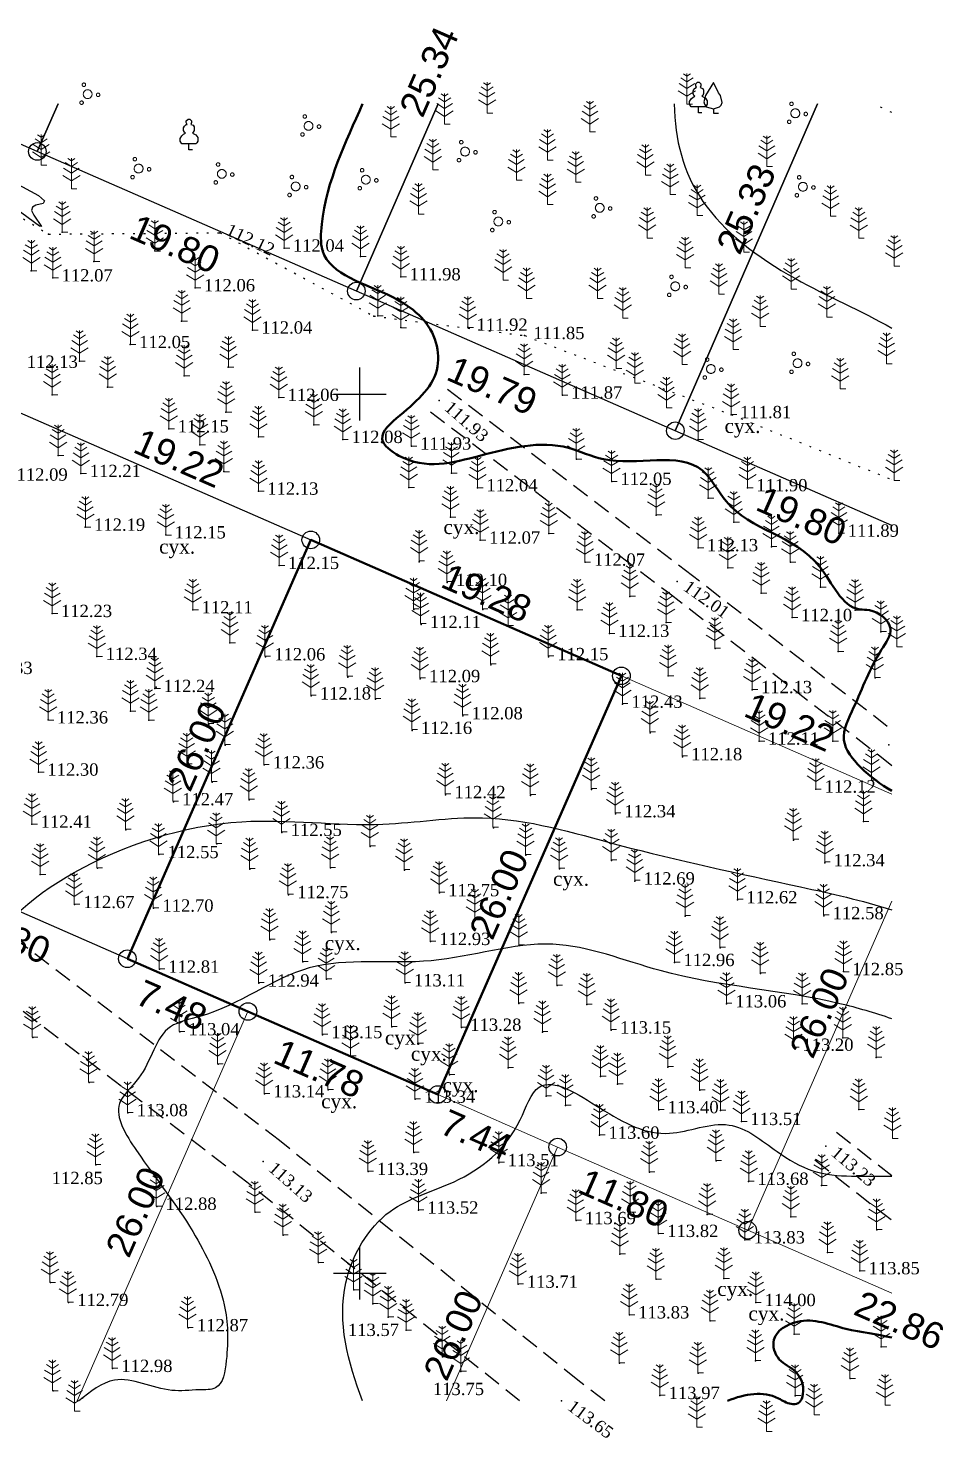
# Model space of a CAD drawing. Header units: millimetres. Extents: x 5405594.9 to 5405683.2, y 5525090.1 to 5525170.8.
# Drawn here: x 5405631.2 to 5405683.2, y 5525090.6 to 5525170.8 of the extents above; entities that cross this region are included whole.
import ezdxf
from ezdxf.enums import TextEntityAlignment as Align

# ---------------------------------------------------------------- set-up
doc = ezdxf.new("R2010")
doc.units = ezdxf.units.MM
for name, pattern in [('DASHEDX2', [1.5, 1, -0.5]), ('HIDDEN', [0.5, 0, -0.5]), ('суцільна', [50, 50, 0])]:
    doc.linetypes.add(name, pattern=pattern)
for name, color, linetype, lineweight in [('11900000', 1, 'Continuous', 30), ('Контур', 7, 'HIDDEN', 30), ('ТОЧКИ', 7, 'Continuous', 30), ('усл. знак', 7, 'суцільна', 20)]:
    doc.layers.add(name, color=color, linetype=linetype, lineweight=lineweight)
for name, color, linetype in [('SC007', 7, 'Continuous'), ('горизонтали', 42, 'Continuous'), ('дороги', 7, 'Continuous'), ('Ділянки_Межі', 10, 'Continuous'), ('надписи', 7, 'Continuous'), ('отметки', 7, 'Continuous'), ('промеры', 185, 'Continuous'), ('Растительность', 7, 'Continuous')]:
    doc.layers.add(name, color=color, linetype=linetype)
doc.styles.get("Standard").update_dxf_attribs({"font": 'arial.ttf'})
doc.styles.add('times', font='times.ttf')

# ---------------------------------------------------------------- blocks, each defined once
blk = doc.blocks.new('A$C51FE15A3')
at = {"layer": 'Растительность', "color": 94, "lineweight": 0}
for points in [[(-0.201, 1.726), (0, 1.584), (0.201, 1.726)], [(0, 1.75), (0, 0), (0.319, 0)], [(-0.447, 1.172), (0, 0.895), (0.447, 1.172)], [(-0.343, 1.489), (0, 1.267), (0.343, 1.489)], [(-0.493, 0.753), (0, 0.444), (0.493, 0.753)]]:
    blk.add_lwpolyline(points, dxfattribs=at)
blk = doc.blocks.new('A$C72385B22')
at = {"layer": 'усл. знак'}
for centre, radius in [((0, 0), 0.625), ((-0.02, 1.49), 0.25), ((-1.29, -0.64), 0.25), ((1.28, -0.76), 0.25)]:
    blk.add_circle(centre, radius, dxfattribs=at)
blk = doc.blocks.new('A$C2ACB5305')
at = {"layer": 'Растительность'}
blk.add_lwpolyline([(0.2, 0), (0.2, 0), (0, 0), (0, 0.35), (-0.4, 0.35), (-0.5, 0.5), (-0.5, 0.65), (-0.4, 0.8), (-0.3, 0.9), (-0.2, 0.95), (-0.25, 1), (-0.3, 1.1), (-0.3, 1.25), (-0.25, 1.35), (-0.15, 1.45), (-0.1, 1.45), (-0.15, 1.55), (-0.15, 1.65), (-0.05, 1.75), (0.05, 1.75), (0.15, 1.65), (0.15, 1.55), (0.1, 1.45), (0.25, 1.4), (0.3, 1.3), (0.3, 1.1), (0.25, 1), (0.2, 0.95), (0.4, 0.85), (0.5, 0.7), (0.5, 0.5), (0.45, 0.4), (0.4, 0.35), (0, 0.35)], dxfattribs=at)
blk = doc.blocks.new('SYMBOL504')
at = {"layer": 'SC007'}
for points in [[(0, 4.375), (-1.125, 2.5), (-1.375, 1.625), (-1.25, 1.25), (-1, 0.875), (0, 0.625), (0.875, 0.875), (1.125, 1.125), (1.25, 1.5), (1, 2.5), (0.75, 2.875), (0, 4.375)], [(0, 0.625), (0, 0), (0.75, 0)]]:
    blk.add_lwpolyline(points, dxfattribs=at)

msp = doc.modelspace()

# ---------------------------------------------------------------- linework, layer by layer
at = {"layer": '11900000', "color": 7}
for points in [[(5405650, 5525148.5, 0), (5405650, 5525151.5, 0)], [(5405650, 5525148.5, 0), (5405650, 5525151.5, 0)], [(5405648.5, 5525150, 0), (5405651.5, 5525150, 0)], [(5405648.5, 5525150, 0), (5405651.5, 5525150, 0)], [(5405650, 5525098.5, 0), (5405650, 5525101.5, 0)], [(5405650, 5525098.5, 0), (5405650, 5525101.5, 0)], [(5405648.5, 5525100, 0), (5405651.5, 5525100, 0)], [(5405648.5, 5525100, 0), (5405651.5, 5525100, 0)]]:
    msp.add_polyline3d(points, dxfattribs=at)
at = {"layer": 'горизонтали', "color": 32}
msp.add_polyline3d([(5405627.547, 5525161.142, 112), (5405625.217, 5525161.172, 112), (5405624.657, 5525161.212, 112), (5405624.347, 5525161.332, 112), (5405624.287, 5525161.532, 112), (5405624.927, 5525164.372, 112), (5405625.127, 5525164.882, 112), (5405625.447, 5525165.042, 112), (5405625.887, 5525164.832, 112), (5405627.557, 5525163.552, 112), (5405629.447, 5525162.512, 112), (5405631.727, 5525161.282, 112), (5405632.077, 5525160.982, 112), (5405632.007, 5525160.832, 112), (5405631.587, 5525160.732, 112), (5405631.387, 5525160.622, 112), (5405631.347, 5525160.432, 112), (5405631.477, 5525160.172, 112), (5405631.907, 5525159.532, 112), (5405631.797, 5525159.552, 112), (5405630.077, 5525160.812, 112), (5405627.547, 5525161.142, 112)], close=True, dxfattribs=at)
at = {"layer": 'горизонтали', "color": 32, "lineweight": 50}
for points, knots in [([(5405680.248, 5525127.437), (5405679.618, 5525127.792), (5405678.536, 5525128.592), (5405677.14, 5525130.319), (5405678.433, 5525132.778), (5405679.078, 5525134.709), (5405680.581, 5525136.764), (5405679.317, 5525137.765), (5405677.461, 5525137.677), (5405675.933, 5525141.885), (5405671.392, 5525142.304), (5405669.087, 5525147.106), (5405664.86, 5525145.566), (5405660.992, 5525147.54), (5405656.942, 5525146.548), (5405653.32, 5525145.539), (5405650.775, 5525147.512), (5405652.928, 5525149.325), (5405654.633, 5525150.791), (5405654.315, 5525153.841), (5405651.708, 5525155.999), (5405647.682, 5525156.882), (5405647.89, 5525161.721), (5405649.202, 5525164.287), (5405650.16, 5525166.498)], [115.366361, 115.366361, 115.366361, 115.366361, 117.562212, 119.373022, 121.295181, 124.95847, 126.253236, 127.841823, 128.392206, 131.73989, 138.209537, 140.411202, 146.07904, 148.174705, 153.227417, 157.82412, 159.162557, 160.836072, 164.352656, 165.903468, 169.284781, 174.080527, 175.575155, 182.803315, 182.803315, 182.803315, 182.803315]), ([(5405680.248, 5525096.344), (5405679.422, 5525096.54), (5405677.46, 5525096.726), (5405675.327, 5525097.696), (5405673.244, 5525096.508), (5405673.734, 5525094.937), (5405675.007, 5525094.501), (5405675.374, 5525093.273), (5405674.953, 5525092.547), (5405674.367, 5525092.537), (5405673.127, 5525093.383), (5405671.944, 5525093.144), (5405670.905, 5525092.745)], [222.664387, 222.664387, 222.664387, 222.664387, 225.181607, 227.972328, 229.655785, 230.811467, 231.987183, 233.498714, 233.881724, 234.285096, 235.062958, 238.235106, 238.235106, 238.235106, 238.235106])]:
    msp.add_open_spline(points, degree=3, knots=knots, dxfattribs=at)
at = {"layer": 'горизонтали', "color": 32}
for points, knots in [([(5405667.872, 5525166.498), (5405667.913, 5525164.467), (5405668.865, 5525160.644), (5405674.16, 5525156.575), (5405678.534, 5525154.723), (5405680.248, 5525153.748)], [77.998234, 77.998234, 77.998234, 77.998234, 84.572332, 91.416886, 97.06135, 97.06135, 97.06135, 97.06135]), ([(5405597.504, 5525120.489), (5405598.072, 5525120.033), (5405600.312, 5525118.178), (5405603.945, 5525113.455), (5405610.712, 5525105.665), (5405615.424, 5525110.46), (5405618.971, 5525110.905), (5405623.825, 5525107.203), (5405627.066, 5525117.716), (5405633.56, 5525123.393), (5405642.682, 5525126.351), (5405650.521, 5525125.146), (5405657.722, 5525126.406), (5405665.591, 5525123.977), (5405673.309, 5525122.378), (5405678.543, 5525121.199), (5405680.248, 5525120.674)], [150.413839, 150.413839, 150.413839, 150.413839, 152.573567, 159.115125, 170.0303, 173.592386, 177.120836, 179.98427, 189.282528, 198.155168, 208.112251, 216.133304, 221.799072, 229.654194, 240.307675, 245.64826, 245.64826, 245.64826, 245.64826]), ([(5405680.248, 5525114.473), (5405679.274, 5525114.801), (5405674.992, 5525116.078), (5405668.363, 5525116.381), (5405660.774, 5525119.554), (5405654.149, 5525117.165), (5405646.892, 5525118.341), (5405642.724, 5525114.853), (5405638.474, 5525114.108), (5405638.058, 5525111.373), (5405635.674, 5525109.491), (5405637.956, 5525105.892), (5405640.41, 5525102.911), (5405642.475, 5525098.603), (5405642.551, 5525095.719), (5405642.18, 5525093.334), (5405640.621, 5525093.399), (5405638.778, 5525093.138), (5405636.216, 5525094.563), (5405634.694, 5525093.251), (5405634.027, 5525092.745)], [111.535299, 111.535299, 111.535299, 111.535299, 114.626248, 125.009981, 131.302804, 138.280759, 145.221956, 152.023012, 153.792786, 157.238403, 159.036588, 161.883134, 167.480404, 172.02745, 175.191691, 176.860986, 177.776803, 179.359266, 182.66385, 185.048426, 185.048426, 185.048426, 185.048426]), ([(5405650.159, 5525092.745), (5405649.321, 5525094.946), (5405648.283, 5525098.808), (5405651.196, 5525103.886), (5405655.866, 5525105.087), (5405658.855, 5525107.454), (5405660.158, 5525111.685), (5405664.053, 5525109.072), (5405667.215, 5525107.353), (5405671.031, 5525109.095), (5405673.486, 5525106.998), (5405676.348, 5525105.279), (5405678.728, 5525105.574), (5405680.248, 5525105.521)], [141.578899, 141.578899, 141.578899, 141.578899, 148.380777, 153.163384, 157.173138, 162.314513, 164.474455, 168.128542, 172.341737, 175.757786, 178.883147, 181.190936, 185.688073, 185.688073, 185.688073, 185.688073])]:
    msp.add_open_spline(points, degree=3, knots=knots, dxfattribs=at)
at = {"layer": 'дороги', "color": 7, "linetype": 'DASHEDX2'}
for points, elevation in [([(5405654.994, 5525150.267), (5405668.517, 5525139.985), (5405680.248, 5525130.916)], 111.93), ([(5405654.026, 5525148.993), (5405667.543, 5525138.715), (5405679.567, 5525129.42), (5405680.248, 5525128.882)], 111.93), ([(5405677.108, 5525108.015), (5405680.248, 5525105.555)], 113.227), ([(5405675.874, 5525106.441), (5405680.248, 5525103.014)], 113.227)]:
    msp.add_lwpolyline(points, dxfattribs=dict(at, elevation=elevation))
for points in [[(5405663.933, 5525092.745), (5405662.398, 5525093.926), (5405645.436, 5525107.541), (5405624.667, 5525123.407), (5405607.518, 5525136.943), (5405604.341, 5525138.988), (5405597.504, 5525144.104)], [(5405659.077, 5525092.745), (5405643.586, 5525105.179), (5405622.827, 5525121.037), (5405605.772, 5525134.499), (5405602.629, 5525136.522), (5405597.504, 5525140.357)]]:
    msp.add_lwpolyline(points, dxfattribs=at)
at = {"layer": 'Ділянки_Межі'}
for points in [[(5405632.847, 5525166.498), (5405631.669, 5525163.793), (5405625.491, 5525166.498)], [(5405654.458, 5525166.498), (5405649.808, 5525155.851), (5405631.669, 5525163.793)], [(5405631.669, 5525163.793), (5405632.847, 5525166.498)], [(5405676.031, 5525166.498), (5405667.94, 5525147.913), (5405649.808, 5525155.851)], [(5405649.808, 5525155.851), (5405654.458, 5525166.498)], [(5405667.94, 5525147.913), (5405676.031, 5525166.498)], [(5405680.248, 5525142.524), (5405667.94, 5525147.913)]]:
    msp.add_lwpolyline(points, dxfattribs=at)
at = {"layer": 'Ділянки_Межі', "lineweight": 25}
msp.add_lwpolyline([(5405619.165, 5525125.601), (5405629.608, 5525149.412), (5405647.215, 5525141.703), (5405636.788, 5525117.886), (5405625.982, 5525122.617)], close=True, dxfattribs=at)
at = {"layer": 'Ділянки_Межі', "lineweight": 50}
msp.add_lwpolyline([(5405636.788, 5525117.886), (5405647.215, 5525141.703), (5405664.875, 5525133.972), (5405654.432, 5525110.161), (5405643.642, 5525114.885)], close=True, dxfattribs=at)
at = {"layer": 'Ділянки_Межі', "lineweight": 0}
for points in [[(5405654.432, 5525110.161), (5405664.875, 5525133.972), (5405680.248, 5525127.241)], [(5405615.555, 5525098.8), (5405625.982, 5525122.617), (5405636.788, 5525117.886), (5405643.642, 5525114.885), (5405633.932, 5525092.745)], [(5405680.248, 5525121.16), (5405672.055, 5525102.446), (5405661.249, 5525107.177), (5405654.432, 5525110.161)], [(5405672.055, 5525102.446), (5405680.248, 5525121.16)], [(5405680.248, 5525121.16), (5405680.248, 5525121.16)], [(5405680.248, 5525121.16), (5405680.248, 5525121.16)], [(5405633.932, 5525092.745), (5405643.642, 5525114.885), (5405654.432, 5525110.161), (5405661.249, 5525107.177), (5405654.93, 5525092.745)], [(5405654.93, 5525092.745), (5405661.249, 5525107.177), (5405672.055, 5525102.446), (5405680.248, 5525098.859)], [(5405680.248, 5525098.859), (5405672.055, 5525102.446)], [(5405680.248, 5525098.859), (5405680.248, 5525098.859)], [(5405680.248, 5525098.859), (5405680.248, 5525098.859)]]:
    msp.add_lwpolyline(points, dxfattribs=at)
at = {"layer": 'Контур', "color": 7, "linetype": 'HIDDEN'}
for points, elevation in [([(5405618.797, 5525166.498), (5405621.15, 5525165.13), (5405626.28, 5525162.79), (5405632.31, 5525159.09), (5405642.05, 5525159.17), (5405650.794, 5525154.431), (5405659.38, 5525153.32), (5405671.11, 5525148.83), (5405680.248, 5525145.133)], 112.419), ([(5405680.248, 5525166.012), (5405679.201, 5525166.498)], 110.644), ([(5405680.248, 5525145.133), (5405680.248, 5525145.133)], 112.419)]:
    msp.add_lwpolyline(points, dxfattribs=dict(at, elevation=elevation))
at = {"layer": 'отметки', "color": 7}
for p in [(5405632.306, 5525159.087, 112.003), (5405633.082, 5525159.201, 112.053), (5405642.047, 5525159.17, 112.117), (5405638.343, 5525158.133, 112.148), (5405645.697, 5525158.295, 112.04), (5405634.891, 5525157.53, 112.092), (5405650.035, 5525157.822, 111.922), (5405631.32, 5525157.004, 112.102), (5405632.548, 5525156.598, 112.072), (5405652.332, 5525156.662, 111.981), (5405640.642, 5525156.035, 112.062), (5405639.875, 5525154.15, 112.017), (5405650.794, 5525154.431, 112.018), (5405651.019, 5525154.442, 112.023), (5405643.897, 5525153.634, 112.041), (5405652.328, 5525153.773, 112.018), (5405656.136, 5525153.794, 111.92), (5405659.371, 5525153.319, 111.847), (5405636.956, 5525152.807, 112.055), (5405634.069, 5525151.875, 112.149), (5405640.014, 5525151.034, 112.094), (5405642.524, 5525151.525, 111.997), (5405659.341, 5525151.108, 111.948), (5405635.664, 5525150.393, 112.144), (5405632.518, 5525149.953, 112.283), (5405645.401, 5525149.804, 112.059), (5405654.515, 5525149.622, 111.934), (5405661.52, 5525149.937, 111.871), (5405642.393, 5525148.973, 112.116), (5405671.121, 5525148.824, 111.813), (5405639.15, 5525148.015, 112.151), (5405647.384, 5525148.249, 112.034), (5405640.909, 5525147.114, 112.19), (5405644.237, 5525147.56, 112.069), (5405649.035, 5525147.411, 112.079), (5405652.934, 5525147.037, 111.934), (5405669.231, 5525147.415, 111.947), (5405632.851, 5525146.504, 112.22), (5405662.319, 5525146.295, 112.041), (5405634.15, 5525145.476, 112.212), (5405642.281, 5525145.586, 112.173), (5405655.212, 5525145.501, 112.019), (5405644.242, 5525144.473, 112.132), (5405652.798, 5525144.677, 112.052), (5405656.7, 5525144.665, 112.038), (5405664.321, 5525145.029, 112.047), (5405672.045, 5525144.666, 111.896), (5405669.813, 5525144.074, 112.044), (5405655.15, 5525142.993, 112.103), (5405666.85, 5525143.112, 112.079), (5405634.394, 5525142.421, 112.192), (5405671.262, 5525142.705, 112.042), (5405677.243, 5525142.083, 111.891), (5405638.976, 5525141.985, 112.151), (5405656.851, 5525141.687, 112.068), (5405660.747, 5525142.058, 112.074), (5405669.239, 5525141.258, 112.13), (5405673.407, 5525141.312, 112.039), (5405653.385, 5525140.461, 112.1), (5405645.419, 5525140.248, 112.146), (5405662.809, 5525140.433, 112.072), (5405670.929, 5525140.116, 112.086), (5405674.478, 5525140.439, 112.046), (5405654.973, 5525139.282, 112.099), (5405668.038, 5525139.342, 112.015), (5405676.196, 5525139.012, 112.051), (5405665.352, 5525138.494, 112.096), (5405672.826, 5525138.675, 112.102), (5405632.514, 5525137.514, 112.233), (5405640.507, 5525137.725, 112.109), (5405653.08, 5525137.744, 112.1), (5405656.992, 5525137.737, 112.089), (5405662.36, 5525137.72, 112.118), (5405674.585, 5525137.282, 112.099), (5405678.163, 5525137.704, 111.997), (5405653.484, 5525136.89, 112.108), (5405658.448, 5525136.783, 112.108), (5405667.413, 5525137.006, 112.121), (5405679.622, 5525136.485, 112.016), (5405642.621, 5525135.855, 112.133), (5405664.192, 5525136.386, 112.134), (5405635.057, 5525135.077, 112.336), (5405644.637, 5525135.05, 112.055), (5405660.728, 5525135.062, 112.153), (5405670.198, 5525135.531, 112.032), (5405677.202, 5525135.351, 112.071), (5405657.447, 5525134.6, 112.123), (5405638.346, 5525133.249, 112.24), (5405638.417, 5525133.32, 112.241), (5405649.318, 5525133.905, 112.023), (5405653.443, 5525133.812, 112.09), (5405667.54, 5525133.972, 112.096), (5405679.295, 5525133.862, 111.979), (5405647.232, 5525132.827, 112.181), (5405650.897, 5525132.644, 112.061), (5405669.331, 5525132.692, 112.118), (5405672.311, 5525133.186, 112.13), (5405636.961, 5525131.973, 112.145), (5405655.861, 5525131.699, 112.077), (5405664.944, 5525132.354, 112.432), (5405632.285, 5525131.464, 112.358), (5405638.004, 5525131.461, 112.146), (5405641.418, 5525131.226, 112.266), (5405652.982, 5525130.869, 112.162), (5405642.352, 5525130.038, 112.321), (5405666.501, 5525130.729, 112.187), (5405672.707, 5525130.259, 112.107), (5405676.901, 5525130.251, 112.031), (5405680.075, 5525130.043, 111.77), (5405668.339, 5525129.373, 112.18), (5405631.74, 5525128.495, 112.296), (5405640.184, 5525128.924, 112.382), (5405644.569, 5525128.904, 112.361), (5405641.611, 5525127.929, 113.005), (5405679.099, 5525128.039, 112.013), (5405643.715, 5525126.921, 112.411), (5405654.881, 5525127.215, 112.423), (5405659.708, 5525127.166, 112.287), (5405663.179, 5525127.515, 112.282), (5405675.925, 5525127.531, 112.123), (5405639.402, 5525126.811, 112.466), (5405664.539, 5525126.127, 112.339), (5405631.359, 5525125.534, 112.41), (5405657.594, 5525125.333, 112.539), (5405678.635, 5525125.686, 112.07), (5405636.709, 5525125.224, 112.448), (5405645.575, 5525125.068, 112.55), (5405674.652, 5525124.632, 112.37), (5405638.571, 5525123.805, 112.553), (5405641.867, 5525124.411, 112.552), (5405650.598, 5525124.274, 112.575), (5405659.444, 5525123.78, 112.636), (5405635.082, 5525123.035, 112.583), (5405643.758, 5525122.976, 112.616), (5405648.33, 5525123.048, 112.668), (5405652.538, 5525122.924, 112.7), (5405661.349, 5525122.991, 112.733), (5405664.317, 5525123.465, 112.601), (5405676.44, 5525123.343, 112.343), (5405631.832, 5525122.676, 112.359), (5405665.641, 5525122.305, 112.686), (5405645.945, 5525121.529, 112.748), (5405654.525, 5525121.639, 112.75), (5405671.478, 5525121.233, 112.621), (5405633.786, 5525120.962, 112.669), (5405638.282, 5525120.761, 112.704), (5405656.558, 5525120.064, 112.919), (5405668.502, 5525120.313, 112.787), (5405676.378, 5525120.332, 112.585), (5405644.892, 5525118.965, 112.91), (5405648.401, 5525119.378, 112.84), (5405654.019, 5525118.865, 112.932), (5405659.057, 5525118.64, 112.951), (5405670.48, 5525118.502, 112.848), (5405638.61, 5525117.286, 112.813), (5405646.771, 5525117.701, 112.957), (5405667.899, 5525117.669, 112.962), (5405644.271, 5525116.502, 112.937), (5405648.109, 5525116.722, 113.078), (5405652.578, 5525116.514, 113.109), (5405672.781, 5525117.045, 112.924), (5405677.497, 5525117.151, 112.845), (5405661.214, 5525116.366, 113.163), (5405659.04, 5525115.346, 113.124), (5405662.914, 5525115.282, 113.194), (5405670.847, 5525115.319, 113.065), (5405675.148, 5525115.327, 113.042), (5405651.83, 5525114.019, 113.187), (5405631.411, 5525113.401, 112.668), (5405639.762, 5525113.731, 113.039), (5405647.879, 5525113.568, 113.149), (5405655.782, 5525113.984, 113.281), (5405660.394, 5525113.716, 113.26), (5405664.297, 5525113.831, 113.152), (5405677.47, 5525113.385, 113.066), (5405653.315, 5525113.073, 113.312), (5405674.663, 5525112.847, 113.203), (5405641.943, 5525111.89, 113.126), (5405649.483, 5525112.341, 113.238), (5405658.439, 5525111.686, 113.427), (5405667.522, 5525111.723, 113.339), (5405679.356, 5525112.278, 113.122), (5405634.61, 5525110.846, 112.759), (5405655.101, 5525111.291, 113.42), (5405663.691, 5525111.188, 113.364), (5405644.581, 5525110.201, 113.144), (5405648.199, 5525110.423, 113.224), (5405648.209, 5525110.43, 113.24), (5405660.603, 5525110.071, 113.517), (5405664.661, 5525110.759, 113.405), (5405669.327, 5525110.419, 113.384), (5405653.157, 5525109.894, 113.338), (5405661.699, 5525109.534, 113.535), (5405666.997, 5525109.299, 113.403), (5405670.506, 5525109.256, 113.393), (5405678.374, 5525109.307, 113.281), (5405636.822, 5525109.128, 113.079), (5405671.703, 5525108.628, 113.514), (5405663.635, 5525107.849, 113.596), (5405653.065, 5525106.861, 113.409), (5405676.491, 5525107.228, 113.227), (5405635, 5525106.162, 112.85), (5405644.511, 5525106.36, 113.13), (5405657.908, 5525106.288, 113.512), (5405670.255, 5525106.386, 113.593), (5405650.477, 5525105.787, 113.395), (5405666.465, 5525105.753, 113.679), (5405672.109, 5525105.227, 113.676), (5405660.322, 5525104.552, 113.598), (5405676.259, 5525104.997, 113.63), (5405638.456, 5525103.805, 112.883), (5405653.342, 5525103.59, 113.519), (5405644.051, 5525103.47, 113.275), (5405662.294, 5525102.991, 113.688), (5405665.385, 5525103.465, 113.778), (5405669.752, 5525103.342, 113.806), (5405674.515, 5525103.211, 113.725), (5405645.638, 5525102.175, 113.375), (5405666.98, 5525102.261, 113.816), (5405679.387, 5525102.478, 113.743), (5405671.9, 5525101.895, 113.828), (5405647.653, 5525100.611, 113.387), (5405664.785, 5525101.087, 113.794), (5405676.6, 5525101.174, 113.82), (5405666.847, 5525099.659, 113.909), (5405670.706, 5525099.708, 113.942), (5405678.428, 5525100.141, 113.852), (5405632.425, 5525099.467, 112.733), (5405649.667, 5525099.051, 113.532), (5405658.998, 5525099.374, 113.712), (5405633.441, 5525098.34, 112.787), (5405650.751, 5525098.271, 113.623), (5405672.515, 5525098.33, 113.996), (5405651.623, 5525097.504, 113.569), (5405665.326, 5525097.63, 113.827), (5405669.916, 5525097.301, 113.955), (5405640.245, 5525096.9, 112.867), (5405652.645, 5525096.759, 113.644), (5405674.705, 5525096.542, 114.019), (5405679.647, 5525095.823, 114.05), (5405654.7, 5525095.24, 113.714), (5405664.759, 5525094.892, 113.89), (5405672.494, 5525095.029, 113.98), (5405635.946, 5525094.584, 112.978), (5405655.749, 5525094.417, 113.754), (5405669.23, 5525094.319, 113.923), (5405677.876, 5525094.01, 114.031), (5405632.561, 5525093.309, 112.932), (5405661.471, 5525092.747, 113.647), (5405667.061, 5525093.046, 113.966), (5405674.758, 5525093.021, 113.989)]:
    msp.add_point(p, dxfattribs=at)
at = {"layer": 'ТОЧКИ'}
for centre in [(5405631.669, 5525163.793), (5405649.804, 5525155.853), (5405667.94, 5525147.913), (5405647.215, 5525141.703, 107.24), (5405664.875, 5525133.972, 107.24), (5405636.788, 5525117.886, 107.24), (5405643.642, 5525114.885, 107.24), (5405654.432, 5525110.161, 107.24), (5405661.249, 5525107.177, 107.24), (5405672.055, 5525102.446, 107.24)]:
    msp.add_circle(centre, 0.5, dxfattribs=at)

# ---------------------------------------------------------------- block references
at = {"layer": 'Растительность', "color": 7}
for name, p in [('A$C51FE15A3', (5405657.24, 5525165.978, 111.66)), ('A$C51FE15A3', (5405668.603, 5525166.485, 112.419)), ('A$C2ACB5305', (5405669.249, 5525165.98, 112.419)), ('A$C51FE15A3', (5405654.826, 5525165.344, 112.419)), ('A$C51FE15A3', (5405651.768, 5525164.615, 112.419)), ('A$C51FE15A3', (5405663.082, 5525164.91, 111.537)), ('A$C2ACB5305', (5405640.288, 5525163.885, 112.04)), ('A$C51FE15A3', (5405631.889, 5525163.014, 112.15)), ('A$C51FE15A3', (5405660.667, 5525163.299, 111.66)), ('A$C51FE15A3', (5405673.141, 5525162.938, 112.419)), ('A$C51FE15A3', (5405654.155, 5525162.749, 112.419)), ('A$C51FE15A3', (5405658.907, 5525162.154, 112.419)), ('A$C51FE15A3', (5405662.275, 5525162.042, 111.66)), ('A$C51FE15A3', (5405666.241, 5525162.441, 111.537)), ('A$C51FE15A3', (5405633.604, 5525161.669, 112.15)), ('A$C51FE15A3', (5405667.651, 5525161.338, 111.537)), ('A$C51FE15A3', (5405660.672, 5525160.774, 112.419)), ('A$C51FE15A3', (5405653.338, 5525160.231, 111.95)), ('A$C51FE15A3', (5405669.18, 5525160.144, 111.537)), ('A$C51FE15A3', (5405676.765, 5525160.105, 112.419)), ('A$C51FE15A3', (5405633.09, 5525159.2, 112.05)), ('A$C51FE15A3', (5405666.348, 5525158.859, 111.66)), ('A$C51FE15A3', (5405678.365, 5525158.854, 112.419)), ('A$C51FE15A3', (5405638.35, 5525158.13, 112.15)), ('A$C51FE15A3', (5405645.7, 5525158.29, 112.04)), ('A$C51FE15A3', (5405671.843, 5525158.062, 111.537)), ('A$C51FE15A3', (5405634.9, 5525157.53, 112.09)), ('A$C51FE15A3', (5405650.04, 5525157.82, 111.92)), ('A$C51FE15A3', (5405668.499, 5525157.177, 111.66)), ('A$C51FE15A3', (5405680.389, 5525157.272, 112.419)), ('A$C51FE15A3', (5405631.33, 5525157, 112.1)), ('A$C51FE15A3', (5405632.55, 5525156.6, 112.07)), ('A$C51FE15A3', (5405652.34, 5525156.66, 111.98)), ('A$C51FE15A3', (5405658.144, 5525156.474, 111.95)), ('A$C51FE15A3', (5405640.65, 5525156.03, 112.06)), ('A$C51FE15A3', (5405670.421, 5525155.675, 111.66)), ('A$C51FE15A3', (5405674.529, 5525155.962, 111.537)), ('A$C51FE15A3', (5405659.484, 5525155.427, 111.95)), ('A$C51FE15A3', (5405663.523, 5525155.427, 112.419)), ('A$C51FE15A3', (5405639.88, 5525154.15, 112.02)), ('A$C51FE15A3', (5405651.02, 5525154.44, 112.02)), ('A$C51FE15A3', (5405664.949, 5525154.312, 112.419)), ('A$C51FE15A3', (5405676.562, 5525154.373, 111.537)), ('A$C51FE15A3', (5405643.9, 5525153.63, 112.04)), ('A$C51FE15A3', (5405652.33, 5525153.77, 112.02)), ('A$C51FE15A3', (5405656.14, 5525153.79, 111.92)), ('A$C51FE15A3', (5405672.761, 5525153.845, 111.66)), ('A$C51FE15A3', (5405636.96, 5525152.81, 112.05)), ('A$C51FE15A3', (5405671.229, 5525152.522, 112.419)), ('A$C51FE15A3', (5405634.07, 5525151.87, 112.15)), ('A$C51FE15A3', (5405668.321, 5525151.676, 112.419)), ('A$C51FE15A3', (5405679.95, 5525151.725, 111.537)), ('A$C51FE15A3', (5405640.02, 5525151.03, 112.09)), ('A$C51FE15A3', (5405642.53, 5525151.52, 112)), ('A$C51FE15A3', (5405659.34, 5525151.11, 111.95)), ('A$C51FE15A3', (5405664.573, 5525151.449, 111.95)), ('A$C51FE15A3', (5405632.52, 5525149.95, 112.28)), ('A$C51FE15A3', (5405635.67, 5525150.39, 112.14)), ('A$C51FE15A3', (5405661.51, 5525149.94, 111.87)), ('A$C51FE15A3', (5405665.645, 5525150.611, 111.95)), ('A$C51FE15A3', (5405677.315, 5525150.286, 111.66)), ('A$C51FE15A3', (5405645.4, 5525149.8, 112.06)), ('A$C51FE15A3', (5405667.433, 5525149.213, 111.95)), ('A$C51FE15A3', (5405642.4, 5525148.97, 112.12)), ('A$C51FE15A3', (5405671.11, 5525148.83, 112.419)), ('A$C51FE15A3', (5405639.15, 5525148.01, 112.15)), ('A$C51FE15A3', (5405644.24, 5525147.56, 112.07)), ('A$C51FE15A3', (5405647.39, 5525148.25, 112.03)), ('A$C51FE15A3', (5405640.91, 5525147.11, 112.19)), ('A$C51FE15A3', (5405649.03, 5525147.41, 112.08)), ('A$C51FE15A3', (5405652.93, 5525147.04, 111.93)), ('A$C51FE15A3', (5405669.23, 5525147.42, 111.95)), ('A$C51FE15A3', (5405632.85, 5525146.5, 112.22)), ('A$C51FE15A3', (5405662.31, 5525146.3, 112.04)), ('A$C51FE15A3', (5405634.15, 5525145.48, 112.21)), ('A$C51FE15A3', (5405642.28, 5525145.58, 112.17)), ('A$C51FE15A3', (5405655.21, 5525145.5, 112.02)), ('A$C51FE15A3', (5405644.25, 5525144.47, 112.13)), ('A$C51FE15A3', (5405652.79, 5525144.68, 112.05)), ('A$C51FE15A3', (5405656.7, 5525144.67, 112.04)), ('A$C51FE15A3', (5405664.32, 5525145.03, 112.05)), ('A$C51FE15A3', (5405672.04, 5525144.67, 111.9)), ('A$C51FE15A3', (5405680.38, 5525145.08, 112.419)), ('A$C51FE15A3', (5405669.81, 5525144.08, 112.04)), ('A$C51FE15A3', (5405655.15, 5525143, 112.1)), ('A$C51FE15A3', (5405666.85, 5525143.12, 112.08)), ('A$C51FE15A3', (5405634.4, 5525142.42, 112.19)), ('A$C51FE15A3', (5405638.98, 5525141.98, 112.15)), ('A$C51FE15A3', (5405660.74, 5525142.06, 112.07)), ('A$C51FE15A3', (5405671.26, 5525142.71, 112.04)), ('A$C51FE15A3', (5405677.24, 5525142.09, 111.89)), ('A$C51FE15A3', (5405656.85, 5525141.69, 112.07)), ('A$C51FE15A3', (5405669.24, 5525141.26, 112.13)), ('A$C51FE15A3', (5405673.4, 5525141.32, 112.04)), ('A$C51FE15A3', (5405653.37, 5525140.51, 112.1)), ('A$C51FE15A3', (5405662.8, 5525140.44, 112.07)), ('A$C51FE15A3', (5405674.47, 5525140.44, 112.05)), ('A$C51FE15A3', (5405645.42, 5525140.25, 112.15)), ('A$C51FE15A3', (5405670.92, 5525140.12, 112.09)), ('A$C51FE15A3', (5405654.95, 5525139.33, 112.1)), ('A$C51FE15A3', (5405676.19, 5525139.02, 112.05)), ('A$C51FE15A3', (5405665.35, 5525138.5, 112.1)), ('A$C51FE15A3', (5405672.82, 5525138.68, 112.1)), ('A$C51FE15A3', (5405632.52, 5525137.51, 112.23)), ('A$C51FE15A3', (5405640.51, 5525137.72, 112.11)), ('A$C51FE15A3', (5405653.06, 5525137.79, 112.1)), ('A$C51FE15A3', (5405656.97, 5525137.79, 112.09)), ('A$C51FE15A3', (5405662.36, 5525137.72, 112.12)), ('A$C51FE15A3', (5405674.58, 5525137.29, 112.1)), ('A$C51FE15A3', (5405678.16, 5525137.71, 112)), ('A$C51FE15A3', (5405653.46, 5525136.94, 112.11)), ('A$C51FE15A3', (5405658.43, 5525136.83, 112.11)), ('A$C51FE15A3', (5405664.19, 5525136.39, 112.13)), ('A$C51FE15A3', (5405667.41, 5525137.01, 112.12)), ('A$C51FE15A3', (5405679.62, 5525136.49, 112.02)), ('A$C51FE15A3', (5405642.62, 5525135.85, 112.13)), ('A$C51FE15A3', (5405670.19, 5525135.54, 112.03)), ('A$C51FE15A3', (5405680.54, 5525135.63, 111.97)), ('A$C51FE15A3', (5405635.06, 5525135.08, 112.34)), ('A$C51FE15A3', (5405644.61, 5525135.1, 112.05)), ('A$C51FE15A3', (5405660.71, 5525135.11, 112.15)), ('A$C51FE15A3', (5405677.2, 5525135.36, 112.07)), ('A$C51FE15A3', (5405649.29, 5525133.96, 112.02)), ('A$C51FE15A3', (5405657.43, 5525134.65, 112.12)), ('A$C51FE15A3', (5405667.53, 5525133.98, 112.1)), ('A$C51FE15A3', (5405638.35, 5525133.25, 112.24)), ('A$C51FE15A3', (5405653.42, 5525133.86, 112.09)), ('A$C51FE15A3', (5405672.31, 5525133.19, 112.13)), ('A$C51FE15A3', (5405679.29, 5525133.87, 111.98)), ('A$C51FE15A3', (5405647.21, 5525132.87, 112.18)), ('A$C51FE15A3', (5405650.87, 5525132.69, 112.06)), ('A$C51FE15A3', (5405664.93, 5525132.4, 112.43)), ('A$C51FE15A3', (5405669.33, 5525132.7, 112.12)), ('A$C51FE15A3', (5405636.96, 5525131.97, 112.14)), ('A$C51FE15A3', (5405655.84, 5525131.75, 112.07)), ('A$C51FE15A3', (5405632.29, 5525131.46, 112.36)), ('A$C51FE15A3', (5405638.01, 5525131.46, 112.15)), ('A$C51FE15A3', (5405641.39, 5525131.26, 112.26)), ('A$C51FE15A3', (5405652.96, 5525130.92, 112.16)), ('A$C51FE15A3', (5405666.49, 5525130.79, 112.18)), ('A$C51FE15A3', (5405642.33, 5525130.07, 112.32)), ('A$C51FE15A3', (5405672.7, 5525130.26, 112.11)), ('A$C51FE15A3', (5405676.89, 5525130.26, 112.03)), ('A$C51FE15A3', (5405668.32, 5525129.43, 112.18)), ('A$C51FE15A3', (5405631.74, 5525128.49, 112.3)), ('A$C51FE15A3', (5405640.16, 5525128.96, 112.38)), ('A$C51FE15A3', (5405644.54, 5525128.94, 112.36)), ('A$C51FE15A3', (5405641.58, 5525127.97, 113)), ('A$C51FE15A3', (5405663.16, 5525127.57, 112.28)), ('A$C51FE15A3', (5405675.92, 5525127.53, 112.12)), ('A$C51FE15A3', (5405679.09, 5525128.04, 112.01)), ('A$C51FE15A3', (5405639.38, 5525126.84, 112.46)), ('A$C51FE15A3', (5405643.69, 5525126.96, 112.41)), ('A$C51FE15A3', (5405654.86, 5525127.26, 112.42)), ('A$C51FE15A3', (5405659.69, 5525127.22, 112.28)), ('A$C51FE15A3', (5405664.52, 5525126.18, 112.34)), ('A$C51FE15A3', (5405631.36, 5525125.53, 112.41)), ('A$C51FE15A3', (5405636.68, 5525125.25, 112.45)), ('A$C51FE15A3', (5405645.55, 5525125.1, 112.55)), ('A$C51FE15A3', (5405657.57, 5525125.37, 112.54)), ('A$C51FE15A3', (5405678.63, 5525125.69, 112.07)), ('A$C51FE15A3', (5405641.84, 5525124.44, 112.55)), ('A$C51FE15A3', (5405650.58, 5525124.31, 112.57)), ('A$C51FE15A3', (5405674.64, 5525124.69, 112.37)), ('A$C51FE15A3', (5405638.55, 5525123.83, 112.55)), ('A$C51FE15A3', (5405659.43, 5525123.82, 112.63)), ('A$C51FE15A3', (5405664.3, 5525123.51, 112.6)), ('A$C51FE15A3', (5405631.83, 5525122.68, 112.36)), ('A$C51FE15A3', (5405635.06, 5525123.06, 112.58)), ('A$C51FE15A3', (5405643.73, 5525123.01, 112.61)), ('A$C51FE15A3', (5405648.31, 5525123.08, 112.67)), ('A$C51FE15A3', (5405652.52, 5525122.96, 112.7)), ('A$C51FE15A3', (5405661.33, 5525123.03, 112.73)), ('A$C51FE15A3', (5405676.43, 5525123.4, 112.34)), ('A$C51FE15A3', (5405665.63, 5525122.35, 112.68)), ('A$C51FE15A3', (5405645.92, 5525121.56, 112.75)), ('A$C51FE15A3', (5405654.51, 5525121.67, 112.75)), ('A$C51FE15A3', (5405671.47, 5525121.28, 112.62)), ('A$C51FE15A3', (5405633.76, 5525120.99, 112.67)), ('A$C51FE15A3', (5405638.26, 5525120.79, 112.7)), ('A$C51FE15A3', (5405668.49, 5525120.35, 112.78)), ('A$C51FE15A3', (5405676.37, 5525120.38, 112.58)), ('A$C51FE15A3', (5405656.54, 5525120.09, 112.92)), ('A$C51FE15A3', (5405644.87, 5525118.99, 112.91)), ('A$C51FE15A3', (5405648.38, 5525119.41, 112.84)), ('A$C51FE15A3', (5405654, 5525118.89, 112.93)), ('A$C51FE15A3', (5405659.04, 5525118.67, 112.95)), ('A$C51FE15A3', (5405670.47, 5525118.54, 112.85)), ('A$C51FE15A3', (5405638.59, 5525117.31, 112.81)), ('A$C51FE15A3', (5405646.75, 5525117.72, 112.96)), ('A$C51FE15A3', (5405667.89, 5525117.7, 112.96)), ('A$C51FE15A3', (5405672.77, 5525117.08, 112.92)), ('A$C51FE15A3', (5405677.5, 5525117.15, 112.85)), ('A$C51FE15A3', (5405644.25, 5525116.53, 112.94)), ('A$C51FE15A3', (5405648.09, 5525116.74, 113.08)), ('A$C51FE15A3', (5405652.56, 5525116.54, 113.11)), ('A$C51FE15A3', (5405661.2, 5525116.39, 113.16)), ('A$C51FE15A3', (5405659.03, 5525115.37, 113.12)), ('A$C51FE15A3', (5405662.9, 5525115.31, 113.19)), ('A$C51FE15A3', (5405670.84, 5525115.35, 113.06)), ('A$C51FE15A3', (5405675.15, 5525115.33, 113.04)), ('A$C51FE15A3', (5405651.81, 5525114.04, 113.19)), ('A$C51FE15A3', (5405655.77, 5525114, 113.28)), ('A$C51FE15A3', (5405664.28, 5525113.86, 113.15)), ('A$C51FE15A3', (5405631.38, 5525113.42, 112.67)), ('A$C51FE15A3', (5405639.74, 5525113.75, 113.04)), ('A$C51FE15A3', (5405647.86, 5525113.59, 113.15)), ('A$C51FE15A3', (5405653.3, 5525113.09, 113.31)), ('A$C51FE15A3', (5405660.38, 5525113.74, 113.26)), ('A$C51FE15A3', (5405677.47, 5525113.39, 113.07)), ('A$C51FE15A3', (5405649.47, 5525112.36, 113.24)), ('A$C51FE15A3', (5405674.66, 5525112.85, 113.2)), ('A$C51FE15A3', (5405679.36, 5525112.28, 113.12)), ('A$C51FE15A3', (5405641.92, 5525111.91, 113.13)), ('A$C51FE15A3', (5405658.43, 5525111.7, 113.43)), ('A$C51FE15A3', (5405667.51, 5525111.75, 113.34)), ('A$C51FE15A3', (5405634.58, 5525110.87, 112.76)), ('A$C51FE15A3', (5405655.09, 5525111.31, 113.42)), ('A$C51FE15A3', (5405663.68, 5525111.21, 113.36)), ('A$C51FE15A3', (5405664.65, 5525110.78, 113.4)), ('A$C51FE15A3', (5405644.56, 5525110.22, 113.14)), ('A$C51FE15A3', (5405648.19, 5525110.45, 113.24)), ('A$C51FE15A3', (5405653.14, 5525109.91, 113.34)), ('A$C51FE15A3', (5405660.59, 5525110.09, 113.52)), ('A$C51FE15A3', (5405669.32, 5525110.44, 113.38)), ('A$C51FE15A3', (5405636.8, 5525109.14, 113.08)), ('A$C51FE15A3', (5405661.69, 5525109.55, 113.53)), ('A$C51FE15A3', (5405666.99, 5525109.32, 113.4)), ('A$C51FE15A3', (5405670.5, 5525109.28, 113.39)), ('A$C51FE15A3', (5405678.37, 5525109.31, 113.28)), ('A$C51FE15A3', (5405671.7, 5525108.63, 113.51)), ('A$C51FE15A3', (5405663.63, 5525107.87, 113.6)), ('A$C51FE15A3', (5405680.28, 5525107.67, 113.36)), ('A$C51FE15A3', (5405653.05, 5525106.88, 113.41)), ('A$C51FE15A3', (5405634.97, 5525106.18, 112.85)), ('A$C51FE15A3', (5405657.9, 5525106.31, 113.51)), ('A$C51FE15A3', (5405670.25, 5525106.41, 113.59)), ('A$C51FE15A3', (5405650.46, 5525105.8, 113.39)), ('A$C51FE15A3', (5405666.46, 5525105.77, 113.68)), ('A$C51FE15A3', (5405672.11, 5525105.23, 113.68)), ('A$C51FE15A3', (5405660.31, 5525104.57, 113.6)), ('A$C51FE15A3', (5405676.26, 5525105, 113.63)), ('A$C51FE15A3', (5405638.43, 5525103.82, 112.88)), ('A$C51FE15A3', (5405644.03, 5525103.48, 113.27)), ('A$C51FE15A3', (5405653.33, 5525103.6, 113.52)), ('A$C51FE15A3', (5405665.38, 5525103.48, 113.78)), ('A$C51FE15A3', (5405662.28, 5525103.01, 113.69)), ('A$C51FE15A3', (5405669.75, 5525103.36, 113.81)), ('A$C51FE15A3', (5405674.51, 5525103.21, 113.72)), ('A$C51FE15A3', (5405645.62, 5525102.19, 113.37)), ('A$C51FE15A3', (5405666.97, 5525102.27, 113.82)), ('A$C51FE15A3', (5405671.89, 5525101.9, 113.83)), ('A$C51FE15A3', (5405679.38, 5525102.48, 113.74)), ('A$C51FE15A3', (5405664.78, 5525101.1, 113.79)), ('A$C51FE15A3', (5405676.59, 5525101.18, 113.82)), ('A$C51FE15A3', (5405647.63, 5525100.62, 113.39)), ('A$C51FE15A3', (5405632.39, 5525099.48, 112.73)), ('A$C51FE15A3', (5405666.84, 5525099.67, 113.91)), ('A$C51FE15A3', (5405670.7, 5525099.71, 113.94)), ('A$C51FE15A3', (5405678.42, 5525100.14, 113.85)), ('A$C51FE15A3', (5405649.65, 5525099.06, 113.53)), ('A$C51FE15A3', (5405658.99, 5525099.39, 113.71)), ('A$C51FE15A3', (5405633.41, 5525098.36, 112.79)), ('A$C51FE15A3', (5405650.74, 5525098.28, 113.62)), ('A$C51FE15A3', (5405672.51, 5525098.33, 114)), ('A$C51FE15A3', (5405651.61, 5525097.52, 113.57)), ('A$C51FE15A3', (5405665.32, 5525097.64, 113.83)), ('A$C51FE15A3', (5405669.91, 5525097.3, 113.95)), ('A$C51FE15A3', (5405640.21, 5525096.92, 112.87)), ('A$C51FE15A3', (5405652.63, 5525096.77, 113.64)), ('A$C51FE15A3', (5405674.7, 5525096.54, 114.02)), ('A$C51FE15A3', (5405679.64, 5525095.82, 114.05)), ('A$C51FE15A3', (5405654.69, 5525095.25, 113.71)), ('A$C51FE15A3', (5405664.75, 5525094.9, 113.89)), ('A$C51FE15A3', (5405672.49, 5525095.03, 113.98)), ('A$C51FE15A3', (5405635.92, 5525094.6, 112.98)), ('A$C51FE15A3', (5405655.74, 5525094.43, 113.75)), ('A$C51FE15A3', (5405669.22, 5525094.33, 113.92)), ('A$C51FE15A3', (5405677.87, 5525094.01, 114.03)), ('A$C51FE15A3', (5405632.53, 5525093.32, 112.93)), ('A$C51FE15A3', (5405667.05, 5525093.06, 113.97)), ('A$C51FE15A3', (5405674.75, 5525093.04, 113.99)), ('A$C51FE15A3', (5405679.86, 5525092.49, 114.08)), ('A$C51FE15A3', (5405633.79, 5525092.16, 113.01)), ('A$C51FE15A3', (5405675.83, 5525091.95, 114.04)), ('A$C51FE15A3', (5405669.17, 5525091.25, 114.02)), ('A$C51FE15A3', (5405673.13, 5525091.01, 114.06))]:
    msp.add_blockref(name, p, dxfattribs=at)
at = {"layer": 'Растительность', "color": 7, "xscale": 0.400000000372529, "yscale": 0.400000000372529, "zscale": 0.400000000372529}
msp.add_blockref('SYMBOL504', (5405670.102, 5525165.973, 111.224), dxfattribs=at)
at = {"layer": 'усл. знак', "color": 7, "linetype": 'суцільна', "lineweight": 13, "xscale": 0.3999999998750298, "yscale": 0.3999999998750298, "zscale": 0.3999999998750298, "rotation": 265.3647753868261}
for p in [(5405634.53, 5525167.052), (5405674.76, 5525165.963), (5405647.088, 5525165.245), (5405655.986, 5525163.784), (5405637.429, 5525162.819), (5405642.158, 5525162.518), (5405646.356, 5525161.803), (5405650.347, 5525162.189), (5405675.195, 5525161.785), (5405663.642, 5525160.587), (5405657.878, 5525159.809), (5405667.937, 5525156.122), (5405669.963, 5525151.422), (5405674.889, 5525151.748)]:
    msp.add_blockref('A$C72385B22', p, dxfattribs=at)

# ---------------------------------------------------------------- texts
at = {"layer": 'надписи', "color": 7, "style": 'times'}
for p in [(5405670.738, 5525148.584, 111.861), (5405654.757, 5525142.836, 111.861), (5405638.593, 5525141.724, 111.861), (5405660.987, 5525122.834, 111.861), (5405648.008, 5525119.179, 111.861), (5405651.429, 5525113.8, 111.861), (5405652.908, 5525112.886, 111.861), (5405654.705, 5525111.096, 111.861), (5405647.806, 5525110.18, 111.861), (5405670.323, 5525099.509, 111.861), (5405672.095, 5525098.112, 111.861)]:
    msp.add_text('сух.', height=0.8, dxfattribs=at).set_placement(p, align=Align.TOP_LEFT)
at = {"layer": 'отметки', "color": 7, "style": 'times'}
for s, rotation, p in [('112.12', 334.49567, (5405642.626, 5525159.724, 112.117)), ('111.93', 318.54702, (5405655.221, 5525149.666, 111.934)), ('112.01', 324.42124, (5405668.736, 5525139.458, 112.015)), ('113.23', 319.7097, (5405677.196, 5525107.286, 113.227)), ('113.13', 318.56722, (5405645.217, 5525106.404, 113.13)), ('113.65', 323.31442, (5405662.171, 5525092.849, 113.647))]:
    msp.add_text(s, height=0.7, rotation=rotation, dxfattribs=at).set_placement(p, align=Align.TOP_LEFT)
for s, p in [('112.04', (5405646.197, 5525158.795, 112.04)), ('112.07', (5405633.048, 5525157.098, 112.072)), ('112.06', (5405641.142, 5525156.535, 112.062)), ('111.98', (5405652.832, 5525157.162, 111.981)), ('112.04', (5405644.397, 5525154.134, 112.041)), ('111.92', (5405656.636, 5525154.294, 111.92)), ('112.05', (5405637.456, 5525153.307, 112.055)), ('111.85', (5405659.871, 5525153.819, 111.847)), ('112.13', (5405631.066, 5525152.187, 112.135)), ('112.06', (5405645.901, 5525150.304, 112.059)), ('111.87', (5405662.02, 5525150.437, 111.871)), ('111.81', (5405671.621, 5525149.324, 111.813)), ('112.15', (5405639.65, 5525148.515, 112.151)), ('112.08', (5405649.535, 5525147.911, 112.079)), ('111.93', (5405653.434, 5525147.537, 111.934)), ('112.09', (5405630.489, 5525145.771, 112.089)), ('112.21', (5405634.65, 5525145.976, 112.212)), ('112.05', (5405664.821, 5525145.529, 112.047)), ('112.13', (5405644.742, 5525144.973, 112.132)), ('112.04', (5405657.2, 5525145.165, 112.038)), ('111.90', (5405672.545, 5525145.166, 111.896)), ('112.19', (5405634.894, 5525142.921, 112.192)), ('112.15', (5405639.476, 5525142.485, 112.151)), ('112.07', (5405657.351, 5525142.187, 112.068)), ('111.89', (5405677.743, 5525142.583, 111.891)), ('112.13', (5405669.739, 5525141.758, 112.13)), ('112.15', (5405645.919, 5525140.748, 112.146)), ('112.07', (5405663.309, 5525140.933, 112.072)), ('112.10', (5405655.473, 5525139.782, 112.099)), ('112.11', (5405641.007, 5525138.225, 112.109)), ('112.23', (5405633.014, 5525138.014, 112.233)), ('112.11', (5405653.984, 5525137.39, 112.108)), ('112.10', (5405675.085, 5525137.782, 112.099)), ('112.13', (5405664.692, 5525136.886, 112.134)), ('112.34', (5405635.557, 5525135.577, 112.336)), ('112.06', (5405645.137, 5525135.55, 112.055)), ('112.15', (5405661.228, 5525135.562, 112.153)), ('112.33', (5405628.494, 5525134.776, 112.33)), ('112.09', (5405653.943, 5525134.312, 112.09)), ('112.24', (5405638.846, 5525133.749, 112.24)), ('112.18', (5405647.732, 5525133.327, 112.181)), ('112.13', (5405672.811, 5525133.686, 112.13)), ('112.43', (5405665.444, 5525132.854, 112.432)), ('112.36', (5405632.785, 5525131.964, 112.358)), ('112.08', (5405656.361, 5525132.199, 112.077)), ('112.16', (5405653.482, 5525131.369, 112.162)), ('112.11', (5405673.207, 5525130.759, 112.107)), ('112.36', (5405645.069, 5525129.404, 112.361)), ('112.18', (5405668.839, 5525129.873, 112.18)), ('112.30', (5405632.24, 5525128.995, 112.296)), ('112.42', (5405655.381, 5525127.715, 112.423)), ('112.12', (5405676.425, 5525128.031, 112.123)), ('112.47', (5405639.902, 5525127.311, 112.466)), ('112.41', (5405631.859, 5525126.034, 112.41)), ('112.34', (5405665.039, 5525126.627, 112.339)), ('112.55', (5405646.075, 5525125.568, 112.55)), ('112.55', (5405639.071, 5525124.305, 112.553)), ('112.34', (5405676.94, 5525123.843, 112.343)), ('112.75', (5405646.445, 5525122.029, 112.748)), ('112.75', (5405655.025, 5525122.139, 112.75)), ('112.69', (5405666.141, 5525122.805, 112.686)), ('112.67', (5405634.286, 5525121.462, 112.669)), ('112.70', (5405638.782, 5525121.261, 112.704)), ('112.62', (5405671.978, 5525121.733, 112.621)), ('112.58', (5405676.878, 5525120.832, 112.585)), ('112.93', (5405654.519, 5525119.365, 112.932)), ('112.96', (5405668.399, 5525118.169, 112.962)), ('112.81', (5405639.11, 5525117.786, 112.813)), ('112.85', (5405677.997, 5525117.651, 112.845)), ('112.94', (5405644.771, 5525117.002, 112.937)), ('113.11', (5405653.078, 5525117.014, 113.109)), ('113.06', (5405671.347, 5525115.819, 113.065)), ('113.04', (5405640.262, 5525114.231, 113.039)), ('113.15', (5405648.379, 5525114.068, 113.149)), ('113.28', (5405656.282, 5525114.484, 113.281)), ('113.15', (5405664.797, 5525114.331, 113.152)), ('113.20', (5405675.163, 5525113.347, 113.203)), ('113.14', (5405645.081, 5525110.701, 113.144)), ('113.34', (5405653.657, 5525110.394, 113.338)), ('113.08', (5405637.322, 5525109.628, 113.079)), ('113.40', (5405667.497, 5525109.799, 113.403)), ('113.51', (5405672.203, 5525109.128, 113.514)), ('113.60', (5405664.135, 5525108.349, 113.596)), ('113.51', (5405658.408, 5525106.788, 113.512)), ('113.39', (5405650.977, 5525106.287, 113.395)), ('112.85', (5405632.488, 5525105.769, 112.85)), ('113.68', (5405672.609, 5525105.727, 113.676)), ('112.88', (5405638.956, 5525104.305, 112.883)), ('113.52', (5405653.842, 5525104.09, 113.519)), ('113.69', (5405662.794, 5525103.491, 113.688)), ('113.82', (5405667.48, 5525102.761, 113.816)), ('113.83', (5405672.4, 5525102.395, 113.828)), ('113.85', (5405678.928, 5525100.641, 113.852)), ('113.71', (5405659.498, 5525099.874, 113.712)), ('112.79', (5405633.941, 5525098.84, 112.787)), ('114.00', (5405673.015, 5525098.83, 113.996)), ('113.83', (5405665.826, 5525098.13, 113.827)), ('112.87', (5405640.745, 5525097.4, 112.867)), ('113.57', (5405649.324, 5525097.132, 113.569)), ('112.98', (5405636.446, 5525095.084, 112.978)), ('113.75', (5405654.159, 5525093.773, 113.754)), ('113.97', (5405667.561, 5525093.546, 113.966))]:
    msp.add_text(s, height=0.7, dxfattribs=at).set_placement(p, align=Align.TOP_LEFT)
at = {"layer": 'промеры', "char_height": 1.5, "attachment_point": 1}
for s, insert, rotation in [('25.34', (5405652.195, 5525166.24), 66.37949), ('25.33', (5405670.223, 5525158.439), 66.37949), ('19.80', (5405637.401, 5525160.275), 336.35584), ('19.79', (5405655.439, 5525152.214), 336.35584), ('19.22', (5405637.629, 5525148.091), 336.35584), ('19.80', (5405673.02, 5525144.811), 336.35584), ('19.28', (5405655.119, 5525140.43), 336.35584), ('26.00', (5405638.98, 5525127.896), 66.37949), ('19.22', (5405672.347, 5525133.088), 336.35584), ('26.00', (5405656.168, 5525119.468), 66.37949), ('11,80', (5405627.772, 5525121.005), 336.35584), ('26.00', (5405674.38, 5525112.724), 66.37949), ('7.48', (5405637.743, 5525116.749), 336.35584), ('11.78', (5405645.594, 5525113.376), 336.35584), ('7.44', (5405655.051, 5525109.38), 336.35584), ('26.00', (5405635.498, 5525101.401, 107.24), 66.37949), ('11.80', (5405662.903, 5525106.007), 336.35584), ('26.00', (5405653.568, 5525094.384, 107.24), 66.37949), ('22.86', (5405678.589, 5525099.065), 336.35584)]:
    msp.add_mtext(s, dxfattribs=dict(at, insert=insert, rotation=rotation))

doc.saveas('drawing.dxf')
